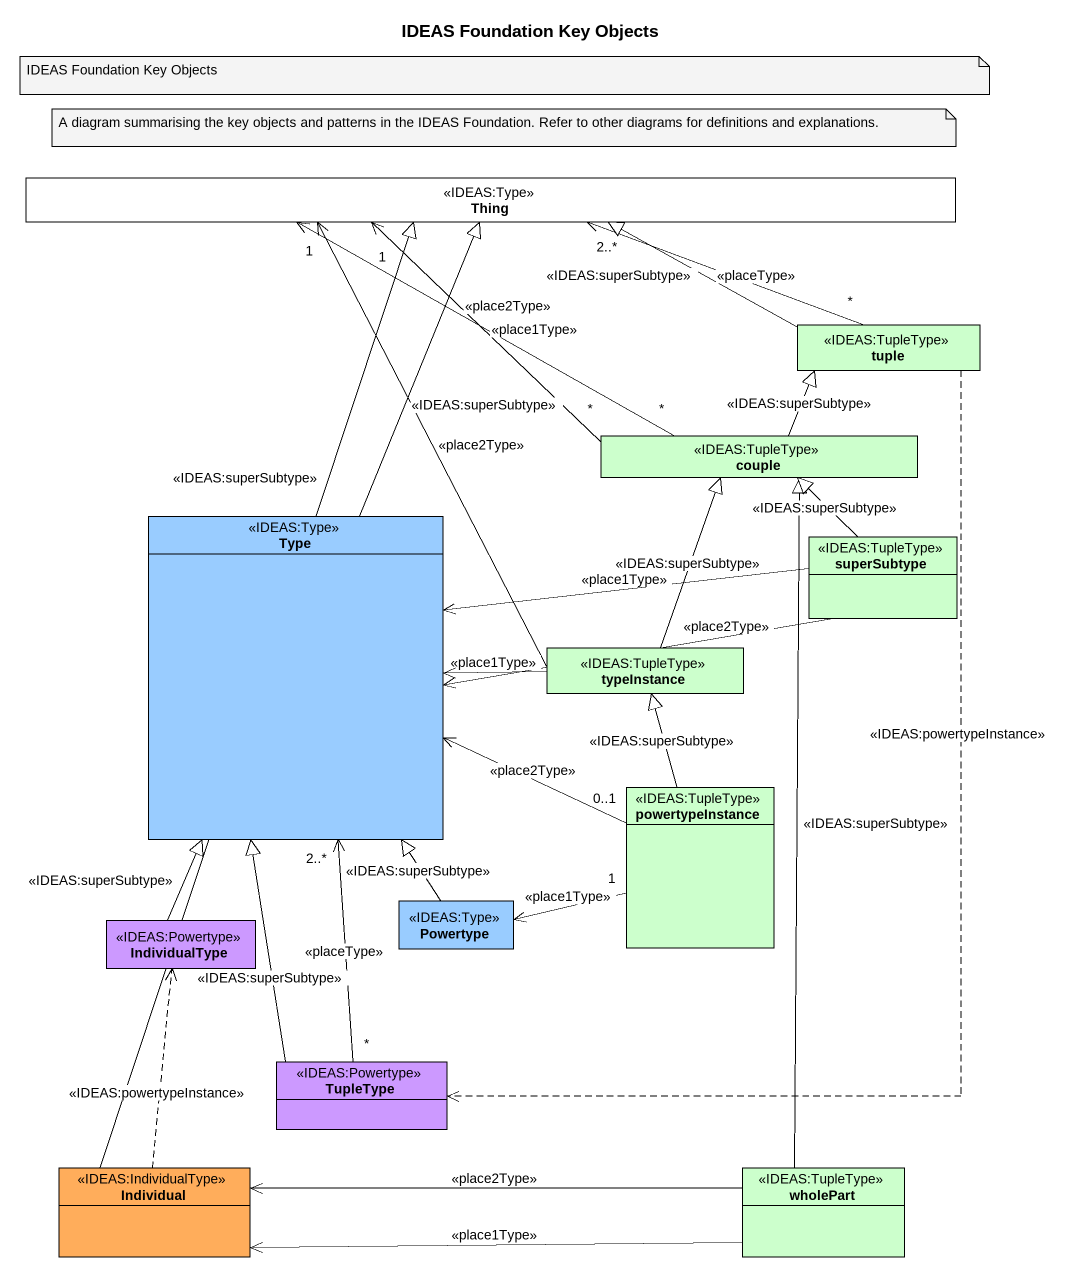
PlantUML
@startuml
title IDEAS Foundation Key Objects
hide circle
hide empty members
class Thing <<IDEAS:Type>> #FFFFFF
class tuple <<IDEAS:TupleType>> #CCFFCC
class couple <<IDEAS:TupleType>> #CCFFCC
class Type <<IDEAS:Type>> #99CCFF
class superSubtype <<IDEAS:TupleType>> #CCFFCC
class typeInstance <<IDEAS:TupleType>> #CCFFCC
class powertypeInstance <<IDEAS:TupleType>> #CCFFCC
class IndividualType <<IDEAS:Powertype>> #CC99FF
class Powertype <<IDEAS:Type>> #99CCFF
class TupleType <<IDEAS:Powertype>> #CC99FF
class Individual <<IDEAS:IndividualType>> #FFAD5B
class wholePart <<IDEAS:TupleType>> #CCFFCC
tuple -left-|> Thing : <<IDEAS:superSubtype>>
tuple "*" -left-> "2..*" Thing : <<placeType>>
tuple ..> TupleType : <<IDEAS:powertypeInstance>>
couple "*" -up-> "1" Thing : <<place2Type>>
couple "*" -up-> "1" Thing : <<place1Type>>
couple -up-|> tuple : <<IDEAS:superSubtype>>
Type -up-|> Thing : <<IDEAS:superSubtype>>
superSubtype -up-|> couple : <<IDEAS:superSubtype>>
superSubtype -left-> Type : <<place1Type>>
superSubtype -left-> Type : <<place2Type>>
typeInstance -up-> Thing : <<place2Type>>
typeInstance -up-|> couple : <<IDEAS:superSubtype>>
typeInstance -left-> Type : <<place1Type>>
powertypeInstance "0..1" -left-> Type : <<place2Type>>
powertypeInstance -up-|> typeInstance : <<IDEAS:superSubtype>>
powertypeInstance "1" -left-> Powertype : <<place1Type>>
IndividualType -up-|> Type : <<IDEAS:superSubtype>>
Powertype -up-|> Type : <<IDEAS:superSubtype>>
TupleType -up-|> Type : <<IDEAS:superSubtype>>
TupleType "*" -up-> "2..*" Type : <<placeType>>
Individual -up-|> Thing : <<IDEAS:superSubtype>>
Individual .up.> IndividualType : <<IDEAS:powertypeInstance>>
wholePart -up-|> couple : <<IDEAS:superSubtype>>
wholePart -left-> Individual : <<place1Type>>
wholePart -left-> Individual : <<place2Type>>
note as N1
  IDEAS Foundation Key Objects
end note
note as N2
  A diagram summarising the key objects and patterns in the IDEAS Foundation. Refer to other diagrams for definitions and explanations.
end note
@enduml
